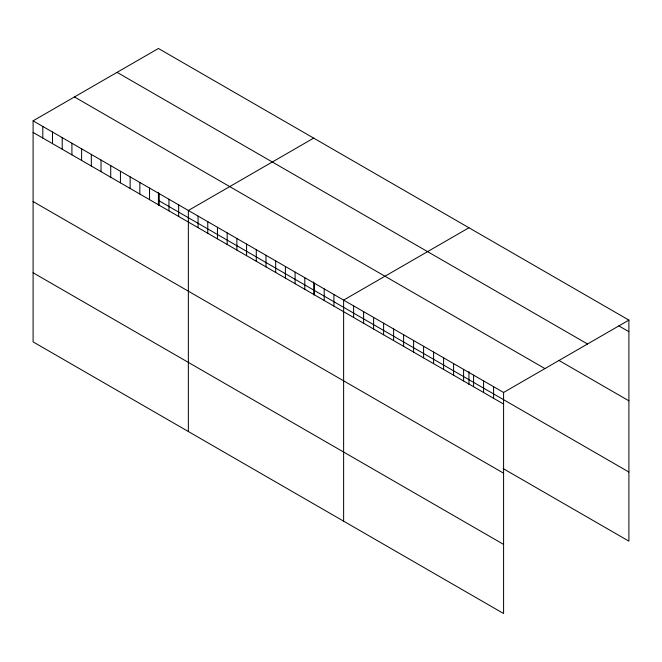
<?xml version="1.0" encoding="UTF-8"?>
<svg xmlns="http://www.w3.org/2000/svg" width="662" height="662" viewBox="0 0 662 662"><rect width="100%" height="100%" fill="white"/><g stroke="black" fill="none" stroke-linecap="round" stroke-linejoin="round"><path stroke-width="0.99" d="M33.1 120.832L503.583 392.467L503.583 613.517L33.1 341.89L33.1 120.832L158.417 48.483L628.9 320.11L628.9 541.168L503.095 468.531M313.68 138.118L188.356 210.475L188.356 431.525M468.936 227.761L343.619 300.109L343.619 521.168M503.583 392.467L628.9 320.11M618.904 325.927L628.9 331.703M117.066 72.357L587.542 343.992M558.918 360.418L628.9 400.824M74.458 96.958L544.934 368.585M158.417 200.412L628.9 472.039M33.1 132.425L503.583 404.052M33.1 201.546L503.583 473.181M33.1 272.769L503.583 544.396M493.587 386.691L493.587 398.284M483.583 380.923L483.583 392.508M473.587 375.147L473.587 386.74M468.936 371.548L468.936 384.49M463.59 369.379L463.59 380.964M453.594 363.603L453.594 375.197M443.598 357.828L443.598 369.421M433.593 352.06L433.593 363.653M423.597 346.284L423.597 357.877M413.601 340.516L413.601 352.11M403.605 334.74L403.605 346.334M393.609 328.973L393.609 340.566M383.612 323.197L383.612 334.79M373.608 317.429L373.608 329.014M363.612 311.653L363.612 323.246M353.616 305.885L353.616 317.47M333.913 294.507L333.913 306.101M324.206 288.905L324.206 300.498M314.508 283.303L314.508 294.896M313.68 281.913L313.68 294.855M304.801 277.701L304.801 289.294M295.103 272.099L295.103 283.692M285.396 266.496L285.396 278.09M275.69 260.894L275.69 272.487M265.992 255.292L265.992 266.885M256.285 249.69L256.285 261.283M246.578 244.088L246.578 255.681M236.88 238.486L236.88 250.079M227.174 232.883L227.174 244.477M217.467 227.281L217.467 238.874M207.769 221.679L207.769 233.264M198.062 216.077L198.062 227.662M178.657 204.872L178.657 216.457M168.951 199.27L168.951 210.855M159.244 193.668L159.244 205.253M158.417 192.278L158.417 205.212M149.546 188.066L149.546 199.651M139.839 182.464L139.839 194.049M130.133 176.862L130.133 188.447M120.434 171.259L120.434 182.844M110.728 165.649L110.728 177.242M101.029 160.047L101.029 171.64M91.323 154.445L91.323 166.038M81.616 148.842L81.616 160.436M71.918 143.24L71.918 154.834M62.211 137.638L62.211 149.231M52.505 132.036L52.505 143.629M42.807 126.434L42.807 138.027"/></g></svg>
